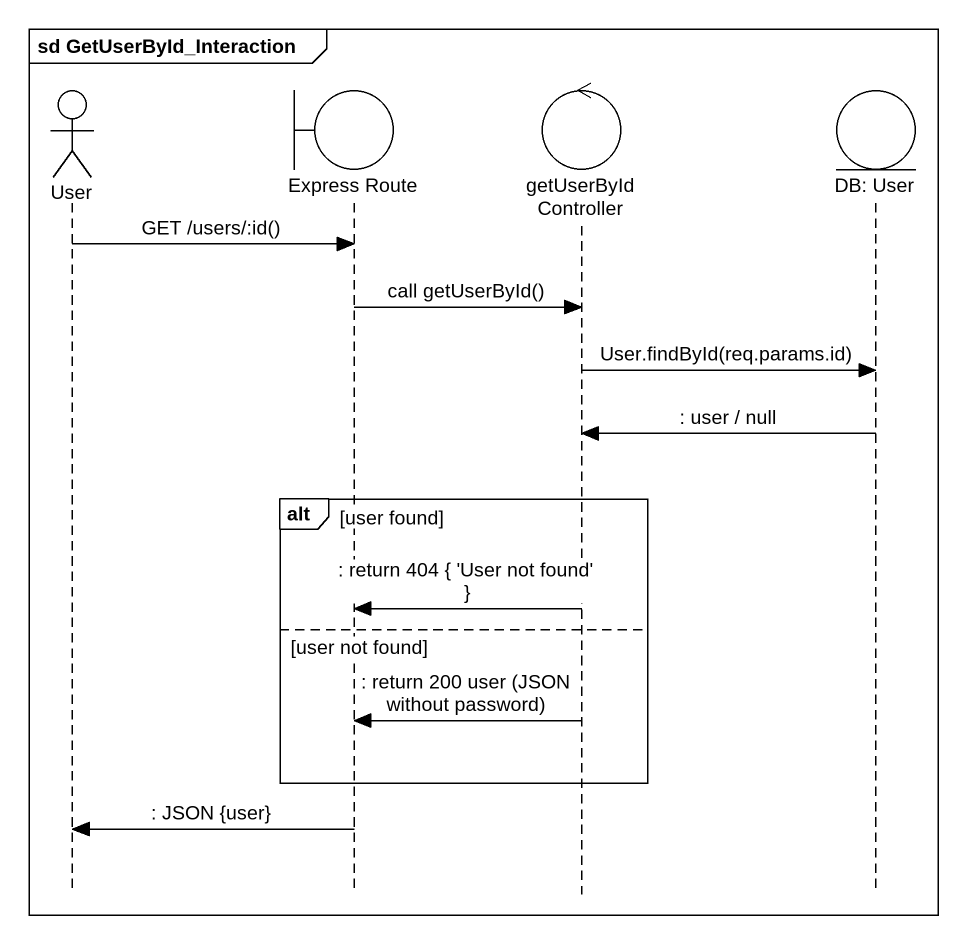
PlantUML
@startuml
mainframe sd GetUserById_Interaction
hide footbox
actor User
boundary "Express Route" as Express_Route
control "getUserById Controller" as getUserById_Controller
entity "DB: User" as DB_User

User -> Express_Route : GET /users/:id()
Express_Route -> getUserById_Controller : call getUserById()
getUserById_Controller -> DB_User : User.findById(req.params.id)
DB_User -> getUserById_Controller : : user / null
alt user found
  getUserById_Controller -> Express_Route : : return 404 { 'User not found' }
else user not found
  getUserById_Controller -> Express_Route : : return 200 user (JSON without password)
end
Express_Route -> User : : JSON {user}
@enduml
